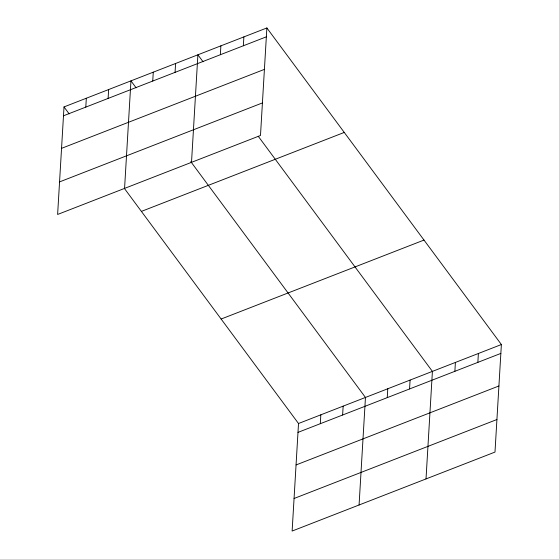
<?xml version="1.0" encoding="UTF-8"?>
<svg xmlns="http://www.w3.org/2000/svg" width="559" height="559" viewBox="0 0 559 559"><rect width="100%" height="100%" fill="white"/><g stroke="black" fill="none" stroke-linecap="round" stroke-linejoin="round"><path stroke-width="0.84" d="M64.012 106.923L57.619 214.46L260.487 135.488L266.874 27.95L64.012 106.923L69.169 113.889M85.8 107.104L86.324 98.237M108.111 98.419L108.642 89.545M124.566 188.397L130.953 80.859L136.117 87.826M152.74 81.048L153.271 72.174M175.058 72.363L175.582 63.488M191.513 162.334L197.9 54.803L203.057 61.763M220.365 54.719L220.889 45.852M243.354 45.775L243.885 36.901M124.371 188.411L298.513 423.512L292.126 531.05L494.988 452.077L501.381 344.54L266.874 27.95M320.307 423.701L320.831 414.827M342.618 415.016L343.149 406.141M359.074 504.987L365.46 397.456L190.801 161.656M387.247 397.638L387.778 388.764M409.565 388.952L410.089 380.078M426.014 478.93L432.407 371.393L258.258 136.291M454.872 371.316L455.396 362.442M477.861 362.365L478.385 353.491M63.481 115.797L266.343 36.824M61.546 148.352L264.414 69.379M59.554 181.899L262.416 102.926M141.399 211.4L344.26 132.427M221.126 319.035L423.995 240.07M298.513 423.512L501.381 344.54M297.989 432.386L500.85 353.414M296.053 464.948L498.921 385.976M294.062 498.488L496.923 419.523"/></g></svg>
